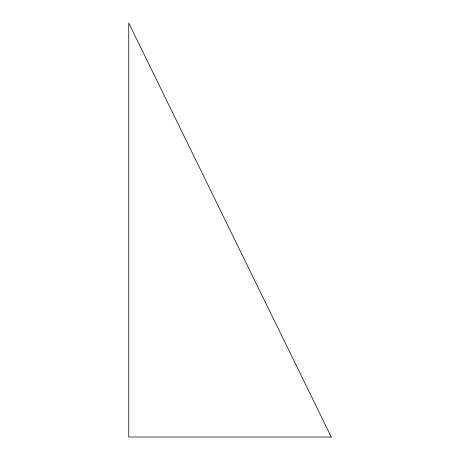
<?xml version="1.0" encoding="UTF-8"?>
<svg xmlns="http://www.w3.org/2000/svg" width="460" height="460" viewBox="0 0 460 460"><rect width="100%" height="100%" fill="white"/><g stroke="black" fill="none" stroke-linecap="round" stroke-linejoin="round"><path stroke-width="0.69" d="M331.252 437L128.748 437L128.748 23L331.252 437"/></g></svg>
